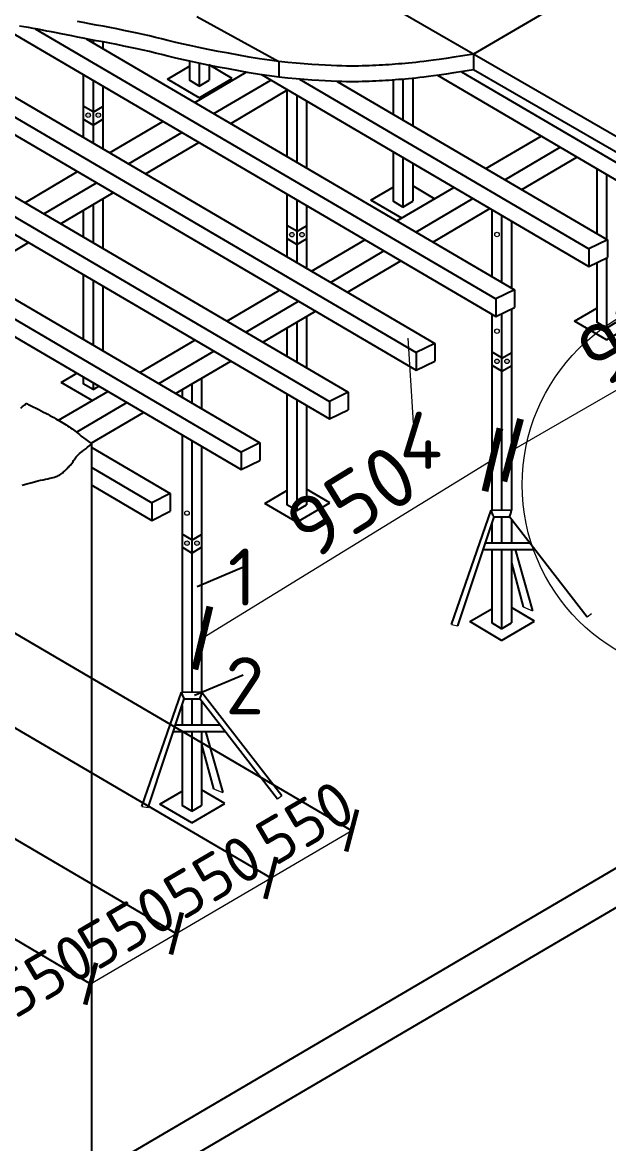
# Model space of a CAD drawing. Header units: millimetres. Extents: x 5763 to 12018931, y 39842 to 3600577.
# Drawn here: x 924822 to 930585, y 818078 to 829107 of the extents above; entities that cross this region are included whole.
import ezdxf

# ---------------------------------------------------------------- set-up
doc = ezdxf.new("R2010")
doc.units = ezdxf.units.MM
doc.layers.add('jiu', color=7, linetype='Continuous', lineweight=25)
doc.layers.add('тонкая', color=7, linetype='Continuous', lineweight=20)
doc.layers.add('LINES', color=7, linetype='Continuous')
doc.styles.add('ISOCPEUR', font='isocpeur.ttf')

# ---------------------------------------------------------------- blocks, each defined once
blk = doc.blocks.new('_ArchTick')
at = {"color": 0, "linetype": 'ByBlock', "const_width": 0.15}
blk.add_lwpolyline([(-0.5, -0.5), (0.5, 0.5)], dxfattribs=at)

msp = doc.modelspace()

# ---------------------------------------------------------------- hatches: boundary and pattern name
at = {"layer": 'тонкая', "ltscale": 10}
h = msp.add_hatch(color=256, dxfattribs=at)
h.set_gradient(color2=(0, 0, 0), one_color=1)
h.paths.add_polyline_path([(925447.29589, 828194.09772, 1), (925491.55032, 828194.09772, 1)])
h.paths.add_polyline_path([(925546.20468, 828194.09772, 1), (925590.45911, 828194.09772, 1)])
h = msp.add_hatch(color=256, dxfattribs=at)
h.set_gradient(color2=(0, 0, 0), one_color=1)
h.paths.add_polyline_path([(927449.38283, 827019.58649, 1), (927493.63726, 827019.58649, 1)])
h.paths.add_polyline_path([(927548.29162, 827019.58649, 1), (927592.54605, 827019.58649, 1)])
h = msp.add_hatch(color=256, dxfattribs=at)
h.set_gradient(color2=(0, 0, 0), one_color=1)
h.paths.add_polyline_path([(929466.25682, 825773.04491, 1), (929510.51125, 825773.04491, 1)])
h.paths.add_polyline_path([(929565.16561, 825773.04491, 1), (929609.42004, 825773.04491, 1)])
h = msp.add_hatch(color=256, dxfattribs=at)
h.set_gradient(color2=(0, 0, 0), one_color=1)
h.paths.add_polyline_path([(926417.93184, 823984.27231, 1), (926462.18627, 823984.27231, 1)])
h.paths.add_polyline_path([(926516.84062, 823984.27231, 1), (926561.09505, 823984.27231, 1)])

# ---------------------------------------------------------------- linework, layer by layer
at = {"lineweight": 20}
msp.add_circle((931627.88081, 824559.16271), 1891.66098, dxfattribs=at)
at = {"layer": 'jiu', "color": 7, "lineweight": 25}
for p, q in [((929040.81899, 823182.90023), (929430.83306, 824308.71406)), ((929629.56152, 824305.75788), (929430.83306, 824308.71406)), ((929104.41281, 823171.93317), (929459.00387, 824243.11199)), ((929459.00387, 824243.11199), (929610.68734, 824243.11199)), ((930376.26548, 823256.57388), (929610.68734, 824243.11199)), ((929374.28471, 823987.18515), (929809.29294, 823987.18515)), ((929352.56854, 823921.58308), (929860.20178, 823921.58308)), ((929666.60232, 823921.58308), (929836.84193, 823320.47544)), ((929629.78323, 823792.13898), (929745.44472, 823357.39642)), ((925995.55313, 821394.12763), (926385.56721, 822519.94146)), ((926584.29566, 822516.98528), (926385.56721, 822519.94146)), ((927372.02998, 821499.46484), (926584.51738, 822519.94146)), ((926059.14695, 821383.16057), (926413.73802, 822454.33939)), ((926413.73802, 822454.33939), (926565.42148, 822454.33939)), ((927330.99962, 821467.80128), (926565.42148, 822454.33939)), ((926329.01886, 822198.41255), (926764.02708, 822198.41255)), ((926307.30268, 822132.81049), (926814.93592, 822132.81049)), ((926621.33647, 822132.81049), (926791.57608, 821531.70284)), ((926584.51738, 822003.36638), (926700.17887, 821568.62382))]:
    msp.add_line(p, q, dxfattribs=at)
at = {"layer": 'jiu', "color": 7}
for p, q in [((926538.96783, 823557.55363), (927018.44035, 823759.91993)), ((926514.39205, 822487.76912), (926993.86456, 822690.13541))]:
    msp.add_line(p, q, dxfattribs=at)
at = {"layer": 'jiu', "color": 7, "lineweight": 25}
for centre, radius, start, end in [((929529.52593, 824307.71424), 95.63896, 179.40101034, 222.491467365), ((929472.00328, 824319.0614), 158.11888, 331.292971868, 356.247866489), ((926484.26008, 822518.94164), 95.63896, 179.40101034, 222.491467365), ((926426.73743, 822530.28881), 158.11888, 331.292971868, 356.247866489)]:
    msp.add_arc(centre, radius, start, end, dxfattribs=at)
at = {"layer": 'LINES'}
for p, q in [((935985.9699, 832725.36354), (929255.7665, 828795.08636)), ((922832.38875, 816193.41844), (945240.1722, 829355.62856)), ((931383.42, 827567.21189), (928414.29674, 829280.70078)), ((925420.65988, 829105.28531), (925362.14571, 829116.67681)), ((926538.21864, 829166.26341), (927343.27562, 828723.5154)), ((923332.60767, 829004.58804), (928693.60392, 825859.5946)), ((923561.6879, 829066.76688), (928876.32505, 825948.9697)), ((924559.7424, 829097.67212), (929476.51608, 826213.27896)), ((924837.35058, 829062.66699), (924791.86974, 829069.66799)), ((924882.68854, 829055.26092), (924837.35058, 829062.66699)), ((924927.93014, 829047.48088), (924882.68854, 829055.26092)), ((924973.12192, 829039.35796), (924927.93014, 829047.48088)), ((924946.82412, 829044.08481), (929476.51608, 826386.77061)), ((925018.31042, 829030.92328), (924973.12192, 829039.35796)), ((925063.61126, 829022.19857), (925018.31042, 829030.92328)), ((925109.41645, 829013.16812), (925063.61126, 829022.19857)), ((925156.18706, 829003.80686), (925109.41645, 829013.16812)), ((925204.3842, 828994.08969), (925156.18706, 829003.80686)), ((925482.68591, 829093.4259), (925420.65988, 829105.28531)), ((925547.58425, 829081.14037), (925482.68591, 829093.4259)), ((925614.49523, 829068.48386), (925547.58425, 829081.14037)), ((925682.55916, 829055.5115), (925614.49523, 829068.48386)), ((925750.91636, 829042.27845), (925682.55916, 829055.5115)), ((925818.70716, 829028.83985), (925750.91636, 829042.27845)), ((925885.07187, 829015.25084), (925818.70716, 829028.83985)), ((925949.15082, 829001.56657), (925885.07187, 829015.25084)), ((926010.46168, 828987.81166), (925949.15082, 829001.56657)), ((945240.1722, 828957.55491), (922832.38875, 815805.41668)), ((923156.11114, 828934.63692), (928693.60392, 825686.10295)), ((925254.46896, 828983.99156), (925204.3842, 828994.08969)), ((925306.90243, 828973.48738), (925254.46896, 828983.99156)), ((925362.14571, 828962.55208), (925306.90243, 828973.48738)), ((925420.65988, 828951.16058), (925362.14571, 828962.55208)), ((925482.68591, 828939.30118), (925420.65988, 828951.16058)), ((925449.78882, 828945.59112), (929659.23721, 826476.14571)), ((925547.58425, 828927.01565), (925482.68591, 828939.30118)), ((925517.37508, 828932.73437), (925517.37508, 828905.94208)), ((925614.49523, 828914.35913), (925547.58425, 828927.01565)), ((925613.88144, 828914.47523), (925613.88144, 828849.32725)), ((925682.55916, 828901.38677), (925614.49523, 828914.35913)), ((925750.91636, 828888.15372), (925682.55916, 828901.38677)), ((926070.03148, 828973.88859), (926010.46168, 828987.81166)), ((926129.26462, 828959.66931), (926070.03148, 828973.88859)), ((926189.56549, 828945.02579), (926129.26462, 828959.66931)), ((926252.33849, 828929.82999), (926189.56549, 828945.02579)), ((926318.988, 828913.95386), (926252.33849, 828929.82999)), ((926390.91841, 828897.26935), (926318.988, 828913.95386)), ((926469.53411, 828879.64843), (926390.91841, 828897.26935)), ((925818.70716, 828874.71512), (925750.91636, 828888.15372)), ((925885.07187, 828861.12611), (925818.70716, 828874.71512)), ((925949.15082, 828847.44185), (925885.07187, 828861.12611)), ((926010.46168, 828833.68693), (925949.15082, 828847.44185)), ((926070.03148, 828819.76386), (926010.46168, 828833.68693)), ((926129.26462, 828805.54459), (926070.03148, 828819.76386)), ((926189.56549, 828790.90107), (926129.26462, 828805.54459)), ((926252.33849, 828775.70526), (926189.56549, 828790.90107)), ((926555.73658, 828861.05335), (926469.53411, 828879.64843)), ((926648.41561, 828841.80754), (926555.73658, 828861.05335)), ((926745.95806, 828822.32472), (926648.41561, 828841.80754)), ((926846.75082, 828803.01864), (926745.95806, 828822.32472)), ((926949.18074, 828784.30301), (926846.75082, 828803.01864)), ((927051.6347, 828766.59157), (926949.18074, 828784.30301)), ((929255.7665, 828795.08636), (929152.63698, 828778.7358)), ((929255.7665, 828795.08636), (929255.7665, 828640.96163)), ((926247.23627, 828550.19194), (926464.04763, 828677.48924)), ((926318.988, 828759.82913), (926252.33849, 828775.70526)), ((926390.91841, 828743.14463), (926318.988, 828759.82913)), ((926469.53411, 828725.5237), (926390.91841, 828743.14463)), ((926464.04763, 828726.75345), (926464.04763, 828537.89461)), ((926555.73658, 828706.92862), (926469.53411, 828725.5237)), ((926648.41561, 828687.68281), (926555.73658, 828706.92862)), ((926560.55399, 828705.92823), (926560.55399, 828481.05415)), ((926745.95806, 828668.2), (926648.41561, 828687.68281)), ((926884.47234, 828555.83706), (926657.06035, 828689.77851)), ((926657.06035, 828685.95614), (926657.06035, 828537.89461)), ((927152.49958, 828750.29805), (927051.6347, 828766.59157)), ((927250.16224, 828735.83617), (927152.49958, 828750.29805)), ((927343.27562, 828723.5154), (927250.16224, 828735.83617)), ((927431.55691, 828713.22819), (927343.27562, 828723.5154)), ((927343.27562, 828723.5154), (927343.27562, 828569.39067)), ((927514.98935, 828704.76274), (927431.55691, 828713.22819)), ((927593.55619, 828697.90722), (927514.98935, 828704.76274)), ((927667.24069, 828692.44982), (927593.55619, 828697.90722)), ((927736.02608, 828688.17874), (927667.24069, 828692.44982)), ((927799.89563, 828684.88216), (927736.02608, 828688.17874)), ((927858.83259, 828682.34827), (927799.89563, 828684.88216)), ((927912.91259, 828680.39454), (927858.83259, 828682.34827)), ((927962.58087, 828678.95559), (927912.91259, 828680.39454)), ((928008.37507, 828677.99534), (927962.58087, 828678.95559)), ((928050.83281, 828677.47767), (928008.37507, 828677.99534)), ((928090.49174, 828677.3665), (928050.83281, 828677.47767)), ((928127.88947, 828677.62573), (928090.49174, 828677.3665)), ((928163.56365, 828678.21927), (928127.88947, 828677.62573)), ((928198.05191, 828679.11102), (928163.56365, 828678.21927)), ((928231.81516, 828680.26616), (928198.05191, 828679.11102)), ((928265.00747, 828681.65498), (928231.81516, 828680.26616)), ((928297.70622, 828683.24906), (928265.00747, 828681.65498)), ((928329.98874, 828685.01995), (928297.70622, 828683.24906)), ((928361.93241, 828686.93924), (928329.98874, 828685.01995)), ((928393.61458, 828688.97848), (928361.93241, 828686.93924)), ((928425.11261, 828691.10924), (928393.61458, 828688.97848)), ((928456.50387, 828693.3031), (928425.11261, 828691.10924)), ((928487.89591, 828695.54719), (928456.50387, 828693.3031)), ((928519.51718, 828697.8909), (928487.89591, 828695.54719)), ((928551.62633, 828700.39919), (928519.51718, 828697.8909)), ((928584.48199, 828703.13703), (928551.62633, 828700.39919)), ((928618.34281, 828706.16938), (928584.48199, 828703.13703)), ((928653.46745, 828709.56119), (928618.34281, 828706.16938)), ((928690.11455, 828713.37742), (928653.46745, 828709.56119)), ((928728.54275, 828717.68305), (928690.11455, 828713.37742)), ((928769.25414, 828722.57729), (928728.54275, 828717.68305)), ((928813.72456, 828728.29645), (928769.25414, 828722.57729)), ((928863.67329, 828735.11109), (928813.72456, 828728.29645)), ((928920.81962, 828743.29177), (928863.67329, 828735.11109)), ((928986.88282, 828753.10908), (928920.81962, 828743.29177)), ((929063.58218, 828764.83357), (928986.88282, 828753.10908)), ((929152.63698, 828778.7358), (929063.58218, 828764.83357)), ((922660.70145, 828615.06376), (928023.51837, 825469.00224)), ((925420.86871, 828592.498), (925420.86871, 827976.0906)), ((926517.43153, 828319.26549), (927023.27679, 828617.36914)), ((926846.75082, 828648.89391), (926745.95806, 828668.2)), ((926949.18074, 828630.17829), (926846.75082, 828648.89391)), ((927051.6347, 828612.46685), (926949.18074, 828630.17829)), ((927152.49958, 828596.17332), (927051.6347, 828612.46685)), ((927250.16224, 828581.71144), (927152.49958, 828596.17332)), ((927172.81232, 828593.16541), (930391.28865, 826705.06729)), ((927343.27562, 828569.39067), (927250.16224, 828581.71144)), ((927431.55691, 828559.10347), (927343.27562, 828569.39067)), ((927514.98935, 828550.63801), (927431.55691, 828559.10347)), ((928690.11455, 828559.2527), (928653.46745, 828555.43646)), ((928728.54275, 828563.55832), (928690.11455, 828559.2527)), ((928769.25414, 828568.45256), (928728.54275, 828563.55832)), ((928813.72456, 828574.17172), (928769.25414, 828568.45256)), ((928863.67329, 828580.98636), (928813.72456, 828574.17172)), ((928920.81962, 828589.16705), (928863.67329, 828580.98636)), ((928902.98458, 828586.6139), (931280.60441, 827191.79875)), ((928986.88282, 828598.98435), (928920.81962, 828589.16705)), ((929063.58218, 828610.70884), (928986.88282, 828598.98435)), ((929152.63698, 828624.61108), (929063.58218, 828610.70884)), ((929137.87772, 828622.30703), (931280.60441, 827365.29041)), ((929255.7665, 828640.96163), (929152.63698, 828624.61108)), ((931383.42, 827413.08716), (929255.7665, 828640.96163)), ((922525.62521, 828497.73809), (927840.79724, 825379.62713)), ((925517.37508, 828535.88317), (925517.37508, 827919.47577)), ((925613.88144, 828479.26834), (925613.88144, 827862.86094)), ((926560.55399, 828365.65361), (926247.23627, 828550.19194)), ((926560.55399, 828481.05415), (926464.04763, 828537.89461)), ((926560.55399, 828365.65361), (926884.47234, 828555.83706)), ((926560.55399, 828481.05415), (926657.06035, 828537.89461)), ((926703.74924, 828209.96343), (927263.61015, 828539.89946)), ((927593.55619, 828543.78249), (927514.98935, 828550.63801)), ((927545.59318, 828547.96761), (930391.28865, 826878.55894)), ((927667.24069, 828538.32509), (927593.55619, 828543.78249)), ((927736.02608, 828534.05401), (927667.24069, 828538.32509)), ((927799.89563, 828530.75743), (927736.02608, 828534.05401)), ((927858.83259, 828528.22354), (927799.89563, 828530.75743)), ((927912.91259, 828526.26981), (927858.83259, 828528.22354)), ((927962.58087, 828524.83087), (927912.91259, 828526.26981)), ((927917.89674, 828526.12542), (930574.00978, 826967.93405)), ((928008.37507, 828523.87061), (927962.58087, 828524.83087)), ((928050.83281, 828523.35294), (928008.37507, 828523.87061)), ((928090.49174, 828523.24178), (928050.83281, 828523.35294)), ((928127.88947, 828523.50101), (928090.49174, 828523.24178)), ((928163.56365, 828524.09454), (928127.88947, 828523.50101)), ((928198.05191, 828524.98629), (928163.56365, 828524.09454)), ((928231.81516, 828526.14143), (928198.05191, 828524.98629)), ((928265.00747, 828527.53026), (928231.81516, 828526.14143)), ((928297.70622, 828529.12433), (928265.00747, 828527.53026)), ((928329.98874, 828530.89523), (928297.70622, 828529.12433)), ((928361.93241, 828532.81451), (928329.98874, 828530.89523)), ((928393.61458, 828534.85375), (928361.93241, 828532.81451)), ((928425.11261, 828536.98452), (928393.61458, 828534.85375)), ((928456.50387, 828539.17838), (928425.11261, 828536.98452)), ((928487.89591, 828541.42246), (928456.50387, 828539.17838)), ((928466.13457, 828539.86683), (928466.13457, 828204.50528)), ((928519.51718, 828543.76617), (928487.89591, 828541.42246)), ((928551.62633, 828546.27447), (928519.51718, 828543.76617)), ((928584.48199, 828549.01231), (928551.62633, 828546.27447)), ((928562.64093, 828547.19231), (928562.64093, 828147.89045)), ((928618.34281, 828552.04465), (928584.48199, 828549.01231)), ((928653.46745, 828555.43646), (928618.34281, 828552.04465)), ((928659.14729, 828556.02793), (928659.14729, 828091.27562)), ((922412.18035, 828390.79812), (927840.79724, 825206.13548)), ((926869.9423, 828112.46735), (927429.80321, 828442.40339)), ((927422.95565, 828438.368), (927422.95565, 827788.04568)), ((927519.46202, 828389.80563), (927519.46202, 827731.43085)), ((925517.37508, 828227.45384), (925420.86871, 828284.2943)), ((925517.37508, 828224.33655), (925613.88144, 828280.99871)), ((927615.96838, 828333.1908), (927615.96838, 827674.81603)), ((925517.37508, 828097.52786), (925420.86871, 828154.36832)), ((925517.37508, 828097.52786), (925613.88144, 828154.19002)), ((925678.57204, 827824.91062), (926202.74523, 828133.81524)), ((925864.88975, 827715.60855), (926389.06294, 828024.51318)), ((922026.46194, 827980.02009), (927156.67231, 824970.41568)), ((926031.08281, 827618.11248), (926555.256, 827927.0171)), ((929378.94533, 827669.0108), (929921.80658, 827988.92863)), ((921912.44457, 827850.34038), (926973.95118, 824881.04058)), ((928466.13457, 827834.44636), (928466.13457, 827347.51586)), ((929565.26304, 827559.70874), (930108.12429, 827879.62656)), ((921812.70018, 827735.36312), (926973.95118, 824707.54893)), ((928562.64093, 827777.83153), (928562.64093, 827290.6754)), ((928659.14729, 827721.21671), (928659.14729, 827347.51586)), ((929731.4561, 827462.21266), (930274.31735, 827782.13049)), ((924844.98941, 827333.66549), (925363.88575, 827639.46037)), ((930468.22151, 827668.37788), (930468.22151, 827029.99405)), ((930564.72787, 827611.76305), (930564.72787, 826973.37922)), ((925031.30712, 827224.36342), (925550.20346, 827530.1583)), ((928249.32321, 827359.81319), (928466.13457, 827487.11049)), ((928504.39813, 827153.62452), (929064.25904, 827483.56055)), ((928875.20342, 827372.1467), (928659.14729, 827499.39976)), ((925197.50018, 827126.86735), (925716.39652, 827432.66223)), ((925613.88144, 827372.24826), (925613.88144, 826882.6)), ((927422.95565, 827417.98677), (927422.95565, 826801.57937)), ((927519.46202, 827361.37194), (927519.46202, 826744.96454)), ((928551.88544, 827181.60964), (928249.32321, 827359.81319)), ((928562.64093, 827290.6754), (928466.13457, 827347.51586)), ((928562.64093, 827290.6754), (928659.14729, 827347.51586)), ((928690.71583, 827044.32245), (929250.57674, 827374.25848)), ((925420.86871, 827258.50241), (925420.86871, 826995.82966)), ((925517.37508, 827315.37534), (925517.37508, 826939.21483)), ((927615.96838, 827304.75711), (927615.96838, 826688.34971)), ((928856.9089, 826946.82638), (929416.7698, 827276.76241)), ((929436.77051, 827265.02913), (929436.77051, 826606.65435)), ((929533.27687, 827208.4143), (929533.27687, 826550.03952)), ((929629.78323, 827151.79947), (929629.78323, 826493.42469)), ((927519.46202, 827052.94261), (927422.95565, 827109.78307)), ((927519.46202, 827049.82532), (927615.96838, 827106.48748)), ((924341.08075, 826622.16409), (924882.81388, 826941.4171)), ((927519.46202, 826923.01663), (927422.95565, 826979.85709)), ((927519.46202, 826923.01663), (927615.96838, 826979.67879)), ((927665.53864, 826659.26964), (928189.71183, 826968.17427)), ((930574.00978, 826967.93405), (930391.28865, 826878.55894)), ((930574.00978, 826967.93405), (930574.00978, 826794.44239)), ((927851.85635, 826549.96758), (928376.02954, 826858.8722)), ((930391.28865, 826878.55894), (930391.28865, 826705.06729)), ((930391.28865, 826705.06729), (930574.00978, 826794.44239)), ((928018.04941, 826452.4715), (928542.2226, 826761.37612)), ((930391.28865, 826705.06729), (930391.28865, 826705.06729)), ((930468.22151, 826742.69776), (930468.22151, 826157.13711)), ((930564.72787, 826789.9023), (930564.72787, 826100.29665)), ((925420.86871, 826625.77074), (925420.86871, 825988.71353)), ((925517.37508, 826569.15592), (925517.37508, 825932.0987)), ((925613.88144, 826512.54109), (925613.88144, 825875.48387)), ((926831.95601, 826168.02451), (927350.85235, 826473.81939)), ((929659.23721, 826476.14571), (929476.51608, 826386.77061)), ((929659.23721, 826476.14571), (929659.23721, 826302.65406)), ((927018.27371, 826058.72245), (927537.17005, 826364.51732)), ((929476.51608, 826386.77061), (929476.51608, 826213.27896)), ((927184.46678, 825961.22637), (927703.36311, 826267.02125)), ((929476.51608, 826213.27896), (929659.23721, 826302.65406)), ((929629.78323, 826288.24712), (929629.78323, 824308.71406)), ((930251.41015, 826169.43444), (930468.22151, 826296.73174)), ((927519.46202, 826158.64505), (927519.46202, 825764.7036)), ((927615.96838, 826215.51797), (927615.96838, 825708.08877)), ((929436.77051, 826236.59544), (929436.77051, 824308.62574)), ((929476.51608, 826213.27896), (929476.51608, 826213.27896)), ((929533.27687, 826241.04259), (929533.27687, 824307.19016)), ((930564.72787, 825984.89611), (930251.41015, 826169.43444)), ((930564.72787, 826100.29665), (930468.22151, 826157.13711)), ((930564.72787, 825984.89611), (930888.64622, 826175.07956)), ((930564.72787, 826100.29665), (930661.23423, 826157.13711)), ((927422.95565, 826101.77213), (927422.95565, 825821.31843)), ((925975.53657, 825663.32125), (926517.26971, 825982.57426)), ((928876.32505, 825948.9697), (928693.60392, 825859.5946)), ((928876.32505, 825948.9697), (928876.32505, 825775.47805)), ((926161.85428, 825554.01918), (926703.58742, 825873.27219)), ((928693.60392, 825859.5946), (928693.60392, 825686.10295)), ((929536.336, 825806.40103), (929439.82964, 825863.24149)), ((929536.336, 825803.28375), (929632.84237, 825859.94591)), ((926328.04734, 825456.52311), (926869.78048, 825775.77612)), ((928693.60392, 825686.10295), (928876.32505, 825775.47805)), ((929536.336, 825676.47506), (929439.82964, 825733.31552)), ((929536.336, 825676.47506), (929632.84237, 825733.13722)), ((925204.05735, 825565.18365), (925357.97235, 825655.55236)), ((925420.86871, 825618.65462), (925420.86871, 825552.88632)), ((926584.51738, 825607.66548), (926584.51738, 825306.06664)), ((928693.60392, 825686.10295), (928693.60392, 825686.10295)), ((925177.26949, 825192.8882), (925660.85028, 825477.871)), ((925506.61959, 825386.9801), (925204.05735, 825565.18365)), ((925517.37508, 825496.04586), (925420.86871, 825552.88632)), ((925517.37508, 825562.03979), (925517.37508, 825496.04586)), ((925517.37508, 825496.04586), (925573.51027, 825529.10844)), ((926391.50465, 825493.91963), (926391.50465, 825419.29629)), ((926488.01102, 825550.79256), (926488.01102, 825362.68147)), ((924841.321, 825343.42701), (924859.28628, 825360.74691)), ((924859.28628, 825360.74691), (924894.82019, 825343.13873)), ((925352.97626, 825077.33292), (925847.16799, 825368.56893)), ((927422.95565, 825451.25952), (927422.95565, 824362.50757)), ((927519.46202, 825394.64469), (927519.46202, 824305.66711)), ((928023.51837, 825469.00224), (927840.79724, 825379.62713)), ((927840.79724, 825379.62713), (927840.79724, 825206.13548)), ((928023.51837, 825469.00224), (928023.51837, 825295.51058)), ((924806.3256, 825313.08497), (924823.68119, 825327.61009)), ((924823.68119, 825327.61009), (924841.321, 825343.42701)), ((924894.82019, 825343.13873), (924927.06798, 825327.12907)), ((924927.06798, 825327.12907), (924956.4171, 825312.49655)), ((924956.4171, 825312.49655), (924983.25501, 825299.01983)), ((924983.25501, 825299.01983), (925007.96917, 825286.47754)), ((925007.96917, 825286.47754), (925030.94704, 825274.64832)), ((925030.94704, 825274.64832), (925052.57609, 825263.31082)), ((925052.57609, 825263.31082), (925073.24377, 825252.24366)), ((925073.24377, 825252.24366), (925093.27594, 825241.26675)), ((925496.72386, 824966.60933), (926013.36105, 825271.07286)), ((927615.96838, 825338.02986), (927615.96838, 824362.50757)), ((927840.79724, 825206.13548), (928023.51837, 825295.51058)), ((925093.27594, 825241.26675), (925112.75213, 825230.365)), ((925112.75213, 825230.365), (925131.69023, 825219.56457)), ((925131.69023, 825219.56457), (925150.10817, 825208.89161)), ((925150.10817, 825208.89161), (925168.02385, 825198.37231)), ((925168.02385, 825198.37231), (925185.4552, 825188.0328)), ((925185.4552, 825188.0328), (925202.42013, 825177.89927)), ((925202.42013, 825177.89927), (925218.93655, 825167.99787)), ((925218.93655, 825167.99787), (925235.02557, 825158.33262)), ((925235.02557, 825158.33262), (925250.72114, 825148.81895)), ((925250.72114, 825148.81895), (925266.06036, 825139.35013)), ((927840.79724, 825206.13548), (927840.79724, 825206.13548)), ((925266.06036, 825139.35013), (925281.08038, 825129.81943)), ((925281.08038, 825129.81943), (925295.81833, 825120.12014)), ((925295.81833, 825120.12014), (925310.31132, 825110.14554)), ((925310.31132, 825110.14554), (925324.5965, 825099.7889)), ((925324.5965, 825099.7889), (925338.71099, 825088.9435)), ((925338.71099, 825088.9435), (925352.79928, 825077.48154)), ((925352.79928, 825077.48154), (925367.43523, 825065.19091)), ((925367.43523, 825065.19091), (925383.30009, 825051.83842)), ((925383.30009, 825051.83842), (925401.07509, 825037.1909)), ((925401.07509, 825037.1909), (925421.44146, 825021.01516)), ((926391.50465, 825049.23738), (926391.50465, 822519.85314)), ((925421.44146, 825021.01516), (925445.08044, 825003.07801)), ((925444.328, 824913.15641), (925463.35488, 824927.68826)), ((925445.08044, 825003.07801), (925472.67325, 824983.14626)), ((925463.35488, 824927.68826), (925483.57501, 824943.5709)), ((925472.67325, 824983.14626), (925504.90113, 824960.98674)), ((925483.57501, 824943.5709), (925504.90113, 824960.98674)), ((925504.90113, 817763.23767), (925504.90113, 824960.98674)), ((925504.90113, 824924.09142), (926276.41089, 824471.49026)), ((926488.01102, 824992.62255), (926488.01102, 822518.41756)), ((926584.51738, 824936.00772), (926584.51738, 822519.94146)), ((927156.67231, 824970.41568), (926973.95118, 824881.04058)), ((927156.67231, 824970.41568), (927156.67231, 824796.92403)), ((925331.22222, 824805.47911), (925337.2574, 824814.83819)), ((925337.2574, 824814.83819), (925343.88678, 824824.39183)), ((925343.88678, 824824.39183), (925351.39103, 824834.15547)), ((925351.39103, 824834.15547), (925360.05083, 824844.14454)), ((925360.05083, 824844.14454), (925370.14684, 824854.3745)), ((925370.14684, 824854.3745), (925381.8984, 824864.8886)), ((925381.8984, 824864.8886), (925395.27957, 824875.84143)), ((925395.27957, 824875.84143), (925410.20307, 824887.4154)), ((925410.20307, 824887.4154), (925426.58164, 824899.79292)), ((925426.58164, 824899.79292), (925444.328, 824913.15641)), ((926973.95118, 824881.04058), (926973.95118, 824707.54893)), ((925236.0714, 824693.79284), (925244.61324, 824702.12873)), ((925244.61324, 824702.12873), (925253.03622, 824710.52229)), ((925253.03622, 824710.52229), (925261.40301, 824718.90286)), ((925261.40301, 824718.90286), (925269.67643, 824727.27271)), ((925269.67643, 824727.27271), (925277.7943, 824735.65234)), ((925277.7943, 824735.65234), (925285.69449, 824744.06225)), ((925285.69449, 824744.06225), (925293.31484, 824752.52295)), ((925293.31484, 824752.52295), (925300.59319, 824761.05495)), ((925300.59319, 824761.05495), (925307.46738, 824769.67873)), ((925307.46738, 824769.67873), (925313.87527, 824778.41482)), ((925313.87527, 824778.41482), (925319.81183, 824787.28286)), ((925319.81183, 824787.28286), (925325.50059, 824796.29914)), ((925325.50059, 824796.29914), (925331.22222, 824805.47911)), ((925504.90113, 824727.52416), (926093.68976, 824382.11515)), ((926973.95118, 824707.54893), (927156.67231, 824796.92403)), ((926973.95118, 824707.54893), (926973.95118, 824707.54893)), ((924905.37595, 824579.56262), (924941.25385, 824588.82163)), ((924941.25385, 824588.82163), (924973.1242, 824596.60207)), ((924973.1242, 824596.60207), (925001.5141, 824603.17192)), ((925001.5141, 824603.17192), (925026.95064, 824608.79916)), ((925026.95064, 824608.79916), (925049.96091, 824613.75179)), ((925049.96091, 824613.75179), (925071.00847, 824618.27576)), ((925071.00847, 824618.27576), (925090.30273, 824622.52891)), ((925090.30273, 824622.52891), (925107.98952, 824626.64707)), ((925107.98952, 824626.64707), (925124.21472, 824630.76607)), ((925124.21472, 824630.76607), (925139.12418, 824635.02171)), ((925139.12418, 824635.02171), (925152.86375, 824639.54984)), ((925152.86375, 824639.54984), (925165.5793, 824644.48627)), ((925165.5793, 824644.48627), (925177.41667, 824649.96681)), ((925177.41667, 824649.96681), (925188.51203, 824656.08985)), ((925188.51203, 824656.08985), (925198.96271, 824662.80394)), ((925198.96271, 824662.80394), (925208.85636, 824670.02018)), ((925208.85636, 824670.02018), (925218.28059, 824677.64967)), ((925218.28059, 824677.64967), (925227.32306, 824685.60353)), ((925227.32306, 824685.60353), (925236.0714, 824693.79284)), ((924819.48913, 824555.53695), (924864.96341, 824568.55706)), ((924864.96341, 824568.55706), (924905.37595, 824579.56262)), ((925504.90113, 824554.03251), (926093.68976, 824208.6235)), ((927206.14429, 824374.8049), (927422.95565, 824502.1022)), ((927843.38037, 824380.45002), (927615.96838, 824514.39146)), ((926276.41089, 824471.49026), (926093.68976, 824382.11515)), ((926093.68976, 824382.11515), (926093.68976, 824208.6235)), ((926276.41089, 824471.49026), (926276.41089, 824297.9986)), ((927519.46202, 824190.26656), (927206.14429, 824374.8049)), ((927519.46202, 824190.26656), (927843.38037, 824380.45002)), ((926093.68976, 824208.6235), (926276.41089, 824297.9986)), ((927519.46202, 824305.66711), (927422.95565, 824362.50757)), ((927519.46202, 824305.66711), (927615.96838, 824362.50757)), ((926093.68976, 824208.6235), (926093.68976, 824208.6235)), ((929436.77051, 824175.94755), (929436.77051, 823987.18515)), ((929533.27687, 824243.11199), (929533.27687, 823987.18515)), ((929629.78323, 824218.50467), (929629.78323, 823987.18515)), ((926488.01102, 824017.62844), (926391.50465, 824074.46889)), ((926488.01102, 824014.51115), (926584.51738, 824071.17331)), ((926488.01102, 823887.70246), (926391.50465, 823944.54292)), ((926488.01102, 823887.70246), (926584.51738, 823944.36462)), ((929436.77051, 823921.58308), (929436.77051, 823200.22758)), ((929533.27687, 823921.58308), (929533.27687, 823143.38712)), ((929629.78323, 823921.58308), (929629.78323, 823200.22758)), ((924377.6898, 823317.33014), (928058.89251, 821157.77661)), ((929219.95915, 823212.52491), (929436.77051, 823339.82222)), ((929857.19522, 823218.17003), (929629.78323, 823352.11148)), ((929533.27687, 823027.98658), (929219.95915, 823212.52491)), ((929533.27687, 823143.38712), (929436.77051, 823200.22758)), ((929533.27687, 823027.98658), (929857.19522, 823218.17003)), ((929533.27687, 823143.38712), (929629.78323, 823200.22758)), ((923570.7696, 822857.84773), (927264.32125, 820691.04978)), ((926391.50465, 822387.17495), (926391.50465, 822198.41255)), ((926488.01102, 822454.33939), (926488.01102, 822198.41255)), ((926584.51738, 822429.73207), (926584.51738, 822198.41255)), ((922666.15967, 822297.49328), (926335.01749, 820145.1818)), ((926391.50465, 822132.81049), (926391.50465, 821405.59804)), ((926488.01102, 822132.81049), (926488.01102, 821348.75758)), ((926584.51738, 822132.81049), (926584.51738, 821405.59804)), ((921870.63773, 821775.72036), (925493.08507, 819650.63528)), ((926174.69329, 821417.89537), (926391.50465, 821545.19267)), ((926811.92937, 821423.54049), (926584.51738, 821557.48193)), ((926488.01102, 821233.35704), (926174.69329, 821417.89537)), ((926488.01102, 821348.75758), (926391.50465, 821405.59804)), ((926488.01102, 821233.35704), (926811.92937, 821423.54049)), ((926488.01102, 821348.75758), (926584.51738, 821405.59804))]:
    msp.add_line(p, q, dxfattribs=at)
at = {"layer": 'тонкая', "ltscale": 10}
for p, q in [((929634.97314, 824897.57349), (932492.42182, 826548.07989)), ((928613.20552, 826000.62485), (928663.45965, 825169.4121)), ((929437.94884, 824814.75154), (929444.81818, 824803.57731)), ((929630.90862, 824910.60814), (929638.47122, 824897.51534)), ((926589.06668, 823050.12289), (929446.43121, 824806.68184)), ((929745.44472, 823357.39642), (929836.84193, 823320.47544)), ((930417.29583, 823288.23744), (930376.26548, 823256.57388)), ((929040.81899, 823182.90023), (929104.41281, 823171.93317)), ((926585.69571, 823061.33482), (926592.56505, 823050.16058)), ((926700.17887, 821568.62382), (926791.57608, 821531.70284)), ((925995.55313, 821394.12763), (926059.14695, 821383.16057)), ((927372.02998, 821499.46484), (927330.99962, 821467.80128)), ((927261.38019, 820690.13156), (928061.69885, 821158.92117)), ((928060.02972, 821155.83516), (928060.02002, 821155.85172)), ((926333.8489, 820144.20846), (927266.80557, 820692.74345)), ((927263.18086, 820692.98937), (927263.30714, 820692.7746)), ((927264.88827, 820690.07812), (927264.87857, 820690.09469)), ((925490.15186, 819649.70465), (926337.83107, 820146.31406)), ((926335.39643, 820147.49542), (926335.52271, 820147.28065)), ((926336.15483, 820143.24043), (926336.15245, 820143.2445))]:
    msp.add_line(p, q, dxfattribs=at)
for centre in [(925469.42311, 828194.09772), (925568.33189, 828194.09772), (927471.51005, 827019.58649), (927570.41883, 827019.58649), (929488.38404, 827019.9701), (929488.38404, 826069.21311), (929488.38404, 825773.04491), (929587.29282, 825773.04491), (926440.05905, 824280.44051), (926440.05905, 823984.27231), (926538.96783, 823984.27231)]:
    msp.add_circle(centre, 22.12722, dxfattribs=at)

# ---------------------------------------------------------------- block references
for p, xscale, yscale, zscale, rotation in [((929637.57091, 824899.07401), 449.9999999999999, 449.9999999999999, 449.9999999999999, 210.0113923399502), ((929443.87551, 824805.11073), 450.0000000000001, 450.0000000000001, 450.0000000000001, 31.58103574208322), ((926591.62238, 823051.69401), 449.9999999999999, 449.9999999999999, 449.9999999999999, 211.5810357420832), ((928059.11025, 821157.40489), 300, 300, 300, 30.35979642786269), ((927263.9688, 820691.64785), 300.0000000000001, 300.0000000000001, 300.0000000000001, 210.3597964278626), ((927264.21945, 820691.22293), 300.0000000000002, 300.0000000000002, 300.0000000000002, 30.45354124399047), ((926335.24257, 820144.7976), 299.9999999999998, 299.9999999999998, 299.9999999999998, 30.36373116585261), ((926336.43502, 820145.72898), 299.9999999999997, 299.9999999999997, 299.9999999999997, 210.4535412439905), ((925492.74036, 819651.22111), 300, 300, 300, 210.3637311658526), ((925493.08507, 819650.63528), 300, 300, 300, 30.42974445389471)]:
    msp.add_blockref('_ArchTick', p, dxfattribs=dict(at, xscale=xscale, yscale=yscale, zscale=zscale, rotation=rotation))

# ---------------------------------------------------------------- texts
at = {"layer": 'jiu', "color": 7, "style": 'ISOCPEUR'}
for s, p in [('4', (928528.78471, 824714.37736)), ('1', (926841.34939, 823369.72009)), ('2', (926816.7736, 822299.93557))]:
    msp.add_text(s, height=562.5, dxfattribs=at).set_placement(p)
at = {"layer": 'тонкая', "ltscale": 10, "attachment_point": 5, "style": 'ISOCPEUR'}
for s, insert, char_height, rotation in [('\\A1;950', (930919.84733, 826072.79905), 600, 30.01139234), ('\\A1;950', (928060.3005, 824394.75319), 600, 31.581035742), ('\\A1;550', (927602.99285, 821237.90997), 450, 30.359796428), ('\\A1;550', (926695.28228, 820704.72595), 450, 30.453541244), ('\\A1;550', (925850.1304, 820208.28813), 450, 30.363731166), ('\\A1;550', (925044.37719, 819734.9933), 450, 30.429744454)]:
    msp.add_mtext(s, dxfattribs=dict(at, insert=insert, char_height=char_height, rotation=rotation))

doc.saveas('drawing.dxf')
